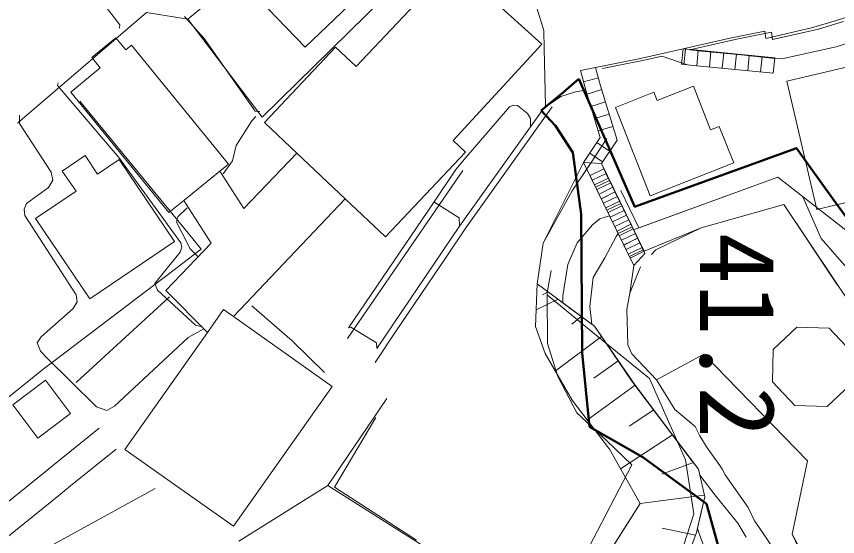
# Model space of a CAD drawing. Units: millimetres on the paper. Extents: x -1 to 831, y -18 to 611.
# Drawn here: x 372.2 to 472.1, y 462 to 525.2 of the extents above; entities that cross this region are included whole.
import ezdxf
from ezdxf.enums import TextEntityAlignment as Align

# ---------------------------------------------------------------- set-up
doc = ezdxf.new("R2010")
doc.units = ezdxf.units.MM
for name, color, linetype, lineweight in [('（基本）対象区域図', 52, 'Continuous', 50), ('（配置）現況', 8, 'Continuous', 9), ('（配置）現況-地物', 8, 'Continuous', 9), ('（配置）現況-文字', 8, 'Continuous', 9), ('（配置）現況-法表示', 8, 'Continuous', 18), ('（配置）計画-コンタ・法表示', 8, 'Continuous', 9), ('（配置）計画-既存表記', 8, 'Continuous', 18)]:
    doc.layers.add(name, color=color, linetype=linetype, lineweight=lineweight)
doc.styles.add('ＭＳ ゴシック', font='')
doc.styles.get('ＭＳ ゴシック').set_extended_font_data('MS Gothic')

msp = doc.modelspace()

# ---------------------------------------------------------------- linework, layer by layer
at = {"layer": '（基本）対象区域図'}
for p, q in [((438.793, 515.992), (440.654, 517.591)), ((440.654, 517.591), (447.4, 502.23)), ((436.063, 513.767), (438.793, 515.992)), ((437.806, 511.914), (436.063, 513.767)), ((439.92, 508.66), (437.806, 511.914)), ((440.929, 501.165), (439.92, 508.66)), ((447.4, 502.23), (447.433, 502.04)), ((441.046, 484.282), (440.929, 501.165)), ((441.936, 475.282), (441.046, 484.282)), ((448.45, 471.63), (441.936, 475.282)), ((456.176, 465.94), (448.45, 471.63)), ((460.416, 450.808), (456.176, 465.94))]:
    msp.add_line(p, q, dxfattribs=at)
msp.add_lwpolyline([(447.433, 502.04), (467.132, 509.2), (471.545, 503.028), (474, 499.711)], dxfattribs=at)
at = {"layer": '（配置）現況'}
for p, q in [((425.272, 538.606), (407.347, 521.443)), ((378.347, 532.631), (384.784, 524.168)), ((413.572, 519.093), (425.359, 531.606)), ((425.359, 531.606), (436.134, 521.831)), ((407.347, 521.443), (399.672, 529.456)), ((436.384, 523.481), (435.522, 526.243)), ((395.047, 522.518), (392.684, 525.193)), ((468.984, 523.793), (472.022, 524.706)), ((472.022, 524.706), (473.397, 525.156)), ((384.784, 524.168), (384.772, 523.781)), ((463.397, 522.531), (468.984, 523.793)), ((436.384, 523.481), (436.434, 521.281)), ((459.222, 522.606), (463.284, 523.406)), ((463.284, 523.406), (463.397, 522.531)), ((381.384, 520.193), (384.309, 522.606)), ((384.309, 522.606), (385.522, 521.118)), ((385.522, 521.118), (386.234, 521.706)), ((386.234, 521.706), (398.022, 507.243)), ((401.247, 513.668), (395.047, 522.518)), ((436.134, 521.831), (425.359, 510.131)), ((453.347, 521.268), (459.222, 522.606)), ((402.409, 512.293), (411.059, 521.468)), ((411.059, 521.468), (413.572, 519.093)), ((436.434, 521.281), (436.597, 514.331)), ((449.934, 520.493), (453.347, 521.268)), ((453.159, 519.393), (453.347, 521.268)), ((454.734, 521.118), (453.347, 521.268)), ((453.434, 519.368), (453.622, 521.231)), ((459.172, 520.681), (454.734, 521.118)), ((454.997, 519.206), (455.184, 521.068)), ((456.547, 519.056), (456.722, 520.918)), ((458.109, 518.906), (458.284, 520.768)), ((463.684, 520.231), (459.172, 520.681)), ((382.409, 518.931), (381.384, 520.193)), ((442.697, 518.981), (446.347, 519.718)), ((446.347, 519.718), (447.972, 520.056)), ((447.972, 520.056), (449.934, 520.493)), ((459.647, 518.743), (459.847, 520.618)), ((461.209, 518.593), (461.397, 520.456)), ((462.772, 518.431), (462.947, 520.306)), ((464.509, 520.156), (463.684, 520.231)), ((464.309, 518.281), (464.509, 520.156)), ((465.947, 517.331), (477.822, 520.131)), ((378.822, 516.006), (382.409, 518.931)), ((440.859, 518.606), (442.697, 518.981)), ((440.859, 518.606), (442.697, 518.981)), ((442.697, 518.981), (443.284, 516.756)), ((454.622, 519.243), (453.159, 519.393)), ((464.309, 518.281), (454.622, 519.243)), ((441.497, 516.243), (440.859, 518.606)), ((441.497, 516.243), (440.859, 518.606)), ((441.209, 517.256), (443.034, 517.743)), ((377.284, 517.131), (377.222, 516.781)), ((377.222, 516.781), (384.684, 508.043)), ((443.284, 516.756), (445.297, 510.168)), ((450.184, 514.968), (454.597, 516.706)), ((454.597, 516.706), (456.684, 511.418)), ((469.622, 501.743), (465.947, 517.331)), ((390.772, 501.356), (378.822, 516.006)), ((438.447, 515.456), (440.247, 516.043)), ((440.247, 516.043), (441.497, 516.243)), ((443.247, 510.468), (441.497, 516.243)), ((441.647, 515.756), (443.434, 516.293)), ((445.097, 514.131), (449.784, 515.981)), ((449.784, 515.981), (450.184, 514.968)), ((437.172, 514.556), (438.447, 515.456)), ((442.097, 514.256), (443.884, 514.818)), ((401.834, 513.656), (401.247, 513.668)), ((426.947, 508.093), (432.209, 514.193)), ((432.209, 514.193), (432.697, 514.393)), ((432.697, 514.393), (433.172, 514.356)), ((433.172, 514.356), (434.397, 513.406)), ((436.597, 514.331), (434.772, 511.793)), ((436.597, 514.331), (437.172, 514.556)), ((449.334, 503.381), (445.097, 514.131)), ((372.597, 513.206), (372.584, 512.168)), ((401.334, 513.043), (400.847, 512.518)), ((434.397, 513.406), (434.759, 512.768)), ((434.759, 512.768), (434.772, 511.793)), ((442.547, 512.768), (444.334, 513.306)), ((372.584, 512.168), (376.434, 506.243)), ((400.847, 512.518), (398.959, 509.506)), ((406.334, 508.593), (402.409, 512.293)), ((434.772, 511.793), (426.122, 499.718)), ((443.009, 511.268), (444.797, 511.806)), ((456.684, 511.418), (457.747, 511.831)), ((457.747, 511.831), (459.497, 507.406)), ((425.359, 510.131), (426.872, 508.706)), ((441.234, 507.456), (443.247, 510.468)), ((442.847, 509.868), (444.397, 508.818)), ((445.297, 510.168), (443.397, 507.318)), ((398.959, 509.506), (398.522, 507.656)), ((426.872, 508.706), (417.122, 498.393)), ((377.772, 506.393), (380.559, 508.281)), ((380.559, 508.281), (382.084, 506.018)), ((382.084, 506.018), (384.722, 507.793)), ((384.684, 508.043), (392.234, 497.681)), ((384.722, 507.793), (391.459, 497.843)), ((398.522, 507.656), (397.384, 506.043)), ((399.897, 501.831), (406.334, 508.593)), ((412.234, 503.031), (406.334, 508.593)), ((406.334, 508.593), (412.234, 503.031)), ((425.697, 506.606), (426.947, 508.093)), ((441.972, 508.568), (443.534, 507.518)), ((398.022, 507.243), (396.972, 506.393)), ((441.234, 507.456), (443.397, 507.318)), ((442.334, 505.218), (441.234, 507.456)), ((443.397, 507.318), (443.997, 506.068)), ((459.497, 507.406), (449.334, 503.381)), ((376.434, 506.243), (376.634, 505.293)), ((379.472, 503.968), (377.772, 506.393)), ((396.972, 506.393), (392.584, 502.831)), ((392.584, 502.831), (396.972, 506.393)), ((396.972, 506.393), (399.897, 501.831)), ((422.959, 502.518), (425.697, 506.606)), ((443.997, 506.068), (444.922, 504.168)), ((376.634, 505.293), (376.134, 504.393)), ((444.397, 500.956), (442.334, 505.218)), ((376.134, 504.393), (373.434, 502.443)), ((374.534, 500.643), (379.472, 503.968)), ((444.922, 504.168), (447.122, 499.631)), ((481.497, 504.543), (469.622, 501.743)), ((392.584, 502.831), (390.772, 501.356)), ((395.897, 497.631), (392.584, 502.831)), ((412.234, 503.031), (398.622, 488.706)), ((417.122, 498.393), (412.234, 503.031)), ((373.434, 502.443), (373.134, 501.781)), ((373.134, 501.781), (373.234, 500.981)), ((392.997, 501.943), (391.834, 500.843)), ((412.622, 487.343), (422.959, 502.518)), ((422.959, 502.518), (423.147, 502.568)), ((423.147, 502.568), (426.097, 500.706)), ((373.234, 500.981), (379.484, 491.331)), ((381.159, 490.868), (374.534, 500.643)), ((391.834, 500.843), (391.684, 500.181)), ((426.097, 500.706), (426.122, 499.718)), ((445.447, 498.806), (444.397, 500.956)), ((391.684, 500.181), (392.334, 498.931)), ((426.122, 499.718), (416.084, 484.843)), ((392.334, 498.931), (393.359, 496.956)), ((447.347, 494.906), (445.447, 498.806)), ((447.122, 499.631), (448.684, 496.393)), ((391.459, 497.843), (381.159, 490.868)), ((392.234, 497.681), (392.334, 497.131)), ((390.409, 491.868), (395.897, 497.631)), ((392.334, 497.131), (392.122, 496.531)), ((393.359, 496.956), (393.534, 496.781)), ((393.534, 496.781), (394.272, 496.006)), ((392.122, 496.531), (390.409, 494.406)), ((447.347, 494.906), (448.684, 496.393)), ((390.409, 494.406), (389.059, 492.743)), ((437.272, 494.293), (436.797, 491.606)), ((389.059, 492.743), (389.384, 491.931)), ((389.384, 491.931), (394.022, 487.681)), ((395.459, 486.781), (390.409, 491.868)), ((379.484, 491.331), (379.584, 490.481)), ((436.797, 491.606), (436.784, 491.331)), ((436.784, 491.331), (436.854, 485.418)), ((379.134, 489.681), (375.234, 486.231)), ((379.584, 490.481), (379.134, 489.681)), ((395.459, 486.781), (397.409, 489.556)), ((397.409, 489.556), (395.459, 486.781)), ((397.409, 489.556), (398.622, 488.706)), ((398.622, 488.706), (397.409, 489.556)), ((398.622, 488.706), (410.647, 480.218)), ((394.022, 487.681), (394.647, 487.493)), ((385.409, 472.556), (395.459, 486.781)), ((393.109, 486.156), (395.009, 487.218)), ((394.647, 487.493), (394.709, 487.518)), ((412.622, 487.343), (412.922, 487.406)), ((412.922, 487.406), (416.034, 485.506)), ((464.309, 484.706), (467.172, 487.406)), ((467.172, 487.406), (471.122, 487.293)), ((471.122, 487.293), (473.847, 484.431)), ((375.234, 486.231), (374.734, 485.531)), ((384.147, 477.831), (393.109, 486.156)), ((374.734, 485.531), (375.134, 484.481)), ((416.034, 485.506), (416.084, 484.843)), ((436.854, 485.418), (438.115, 481.426)), ((464.209, 480.756), (464.309, 484.706)), ((375.134, 484.481), (376.084, 483.543)), ((376.084, 483.543), (378.734, 480.906)), ((371.784, 477.981), (375.734, 480.956)), ((375.734, 480.956), (378.772, 476.906)), ((378.734, 480.906), (381.947, 477.718)), ((438.115, 481.426), (440.427, 477.013)), ((466.922, 477.881), (464.209, 480.756)), ((410.647, 480.218), (398.647, 463.206)), ((473.734, 480.481), (470.872, 477.768)), ((417.269, 478.748), (410.122, 468.156)), ((374.822, 473.931), (371.784, 477.981)), ((381.947, 477.718), (383.222, 477.268)), ((383.222, 477.268), (384.147, 477.831)), ((470.872, 477.768), (466.922, 477.881)), ((378.772, 476.906), (374.822, 473.931)), ((440.427, 477.013), (443.999, 473.65)), ((376.609, 470.568), (382.284, 475.156)), ((443.999, 473.65), (447.088, 470.702)), ((378.784, 468.118), (384.334, 472.606)), ((398.647, 463.206), (385.409, 472.556)), ((436.949, 451.223), (447.088, 470.702)), ((363.584, 460.031), (375.697, 469.831)), ((375.697, 469.831), (376.609, 470.568)), ((377.572, 467.131), (378.784, 468.118)), ((399.284, 461.406), (410.122, 468.156)), ((410.122, 468.156), (436.949, 451.223)), ((365.247, 457.168), (377.572, 467.131))]:
    msp.add_line(p, q, dxfattribs=at)
at = {"layer": '（配置）現況-地物'}
for p, q in [((442.022, 505.843), (443.709, 506.668)), ((442.697, 504.443), (444.397, 505.256)), ((443.397, 503.031), (445.072, 503.856)), ((444.072, 501.631), (445.759, 502.443)), ((444.759, 500.218), (446.447, 501.043)), ((445.447, 498.818), (447.122, 499.631)), ((446.122, 497.406), (447.809, 498.231)), ((446.809, 496.006), (448.484, 496.831)), ((436.784, 491.331), (442.347, 486.781)), ((442.347, 486.781), (449.259, 481.168)), ((449.259, 481.168), (453.622, 471.281)), ((453.622, 471.281), (454.647, 464.731)), ((454.647, 464.731), (452.297, 457.568))]:
    msp.add_line(p, q, dxfattribs=at)
at = {"layer": '（配置）現況-法表示'}
for p, q in [((431.248, 541.536), (402.11, 512.961)), ((396.06, 527.361), (393.06, 524.861)), ((388.06, 525.673), (372.348, 512.236)), ((393.06, 524.861), (388.06, 525.673)), ((393.06, 524.861), (402.11, 512.961)), ((469.81, 523.661), (464.223, 522.398)), ((472.848, 524.573), (469.81, 523.661)), ((478.935, 523.698), (471.948, 521.486)), ((464.11, 523.273), (460.048, 522.473)), ((464.223, 522.398), (464.11, 523.273)), ((460.048, 522.473), (454.173, 521.136)), ((455.56, 520.986), (454.173, 521.136)), ((459.998, 520.548), (455.56, 520.986)), ((471.948, 521.486), (465.335, 520.023)), ((448.798, 519.923), (443.523, 518.848)), ((450.76, 520.361), (448.798, 519.923)), ((453.985, 519.261), (450.76, 520.361)), ((464.51, 520.098), (459.998, 520.548)), ((465.335, 520.023), (464.51, 520.098)), ((379.935, 514.886), (393.16, 498.798)), ((437.423, 514.198), (426.898, 499.511)), ((444.073, 510.336), (442.06, 507.323)), ((442.06, 507.323), (439.823, 503.986)), ((423.685, 502.348), (426.523, 506.473)), ((464.848, 505.636), (447.948, 499.498)), ((479.573, 494.236), (464.848, 505.636)), ((439.823, 503.986), (436.298, 497.636)), ((447.948, 499.498), (445.748, 504.036)), ((412.485, 486.023), (423.685, 502.348)), ((465.598, 502.323), (455.548, 499.498)), ((472.148, 492.536), (465.598, 502.323)), ((393.16, 498.798), (394.71, 496.911)), ((426.898, 499.511), (424.573, 496.061)), ((455.548, 499.498), (450.035, 496.811)), ((394.36, 496.648), (391.235, 494.273)), ((394.71, 496.911), (394.36, 496.648)), ((436.298, 497.636), (435.598, 492.698)), ((450.035, 496.811), (449.51, 496.261)), ((424.573, 496.061), (418.26, 486.711)), ((448.173, 494.773), (446.848, 491.536)), ((391.235, 494.273), (376.91, 483.411)), ((435.36, 487.511), (435.598, 492.698)), ((435.598, 492.698), (437.61, 491.198)), ((390.823, 491.098), (379.56, 480.773)), ((437.61, 491.198), (439.56, 489.748)), ((446.848, 491.536), (446.485, 489.573)), ((400.86, 490.023), (405.748, 485.773)), ((439.56, 489.748), (442.573, 487.523)), ((446.485, 489.573), (446.61, 485.286)), ((418.26, 486.711), (415.848, 483.136)), ((436.548, 484.211), (435.36, 487.511)), ((442.573, 487.523), (443.173, 486.648)), ((443.173, 486.648), (447.11, 480.873)), ((405.748, 485.773), (409.685, 481.911)), ((446.61, 485.286), (447.098, 484.161)), ((439.823, 478.561), (436.548, 484.211)), ((447.098, 484.161), (450.085, 481.036)), ((450.085, 481.036), (455.848, 484.148)), ((455.848, 484.148), (468.485, 471.161)), ((376.91, 483.411), (375.623, 482.436)), ((375.623, 482.436), (366.285, 474.923)), ((379.56, 480.773), (379.485, 480.711)), ((447.11, 480.873), (454.448, 471.148)), ((444.373, 472.598), (439.823, 478.561)), ((415.935, 476.423), (410.91, 467.973)), ((448.11, 465.998), (444.373, 472.598)), ((454.448, 471.148), (455.21, 470.136)), ((468.485, 471.161), (466.61, 462.273)), ((455.21, 470.136), (455.973, 466.786)), ((389.085, 467.786), (366.56, 455.486)), ((420.91, 461.511), (410.91, 467.973)), ((455.973, 466.786), (455.473, 464.598)), ((443.023, 457.961), (448.11, 465.998)), ((448.11, 465.998), (443.023, 457.961)), ((455.473, 464.598), (454.973, 462.436)), ((454.973, 462.436), (453.123, 457.436)), ((466.61, 462.273), (473.885, 448.723))]:
    msp.add_line(p, q, dxfattribs=at)
at = {"layer": '（配置）計画-コンタ・法表示'}
for p, q in [((470.134, 498.181), (467.906, 503.268)), ((444.397, 500.956), (443.222, 500.606)), ((442.334, 499.856), (440.434, 497.681)), ((443.222, 500.606), (442.334, 499.856)), ((445.447, 498.806), (445.197, 498.431)), ((440.434, 497.681), (439.309, 495.018)), ((445.197, 498.431), (443.797, 495.843)), ((472.072, 495.981), (470.134, 498.181)), ((443.797, 495.843), (442.409, 493.468)), ((473.909, 493.906), (472.072, 495.981)), ((439.309, 495.018), (438.684, 491.231)), ((442.409, 493.468), (441.997, 489.931)), ((436.923, 491.698), (436.235, 491.361)), ((438.123, 490.823), (435.448, 489.536)), ((438.684, 491.231), (438.716, 490.385)), ((441.997, 489.931), (442.241, 487.77)), ((440.948, 488.723), (439.81, 487.786)), ((443.41, 486.286), (437.785, 482.086)), ((445.435, 483.323), (442.485, 481.223)), ((450.085, 481.036), (452.347, 477.406)), ((447.498, 480.373), (441.698, 476.136)), ((449.76, 477.361), (446.773, 475.373)), ((452.347, 477.406), (454.822, 475.343)), ((454.822, 475.343), (455.384, 474.206)), ((452.035, 474.348), (445.723, 470.211)), ((455.384, 474.206), (456.184, 472.856)), ((456.184, 472.856), (457.822, 470.606)), ((454.585, 470.961), (450.76, 469.536)), ((457.822, 470.606), (458.109, 470.143)), ((458.109, 470.143), (458.472, 469.481)), ((455.373, 469.421), (457.347, 466.818)), ((458.472, 469.481), (461.272, 465.493)), ((455.923, 466.998), (448.11, 465.998)), ((457.347, 466.818), (459.997, 463.606)), ((461.272, 465.493), (462.009, 463.881)), ((462.009, 463.881), (463.047, 462.406)), ((454.848, 462.136), (450.785, 462.986)), ((455.102, 462.999), (455.222, 462.543)), ((459.997, 463.606), (461.022, 461.906)), ((455.222, 462.543), (456.322, 459.606)), ((463.047, 462.406), (468.159, 454.943))]:
    msp.add_line(p, q, dxfattribs=at)
at = {"layer": '（配置）計画-既存表記'}
for p, q in [((436.298, 497.636), (441.234, 507.456)), ((441.234, 507.456), (446.899, 495.826)), ((443.397, 507.318), (441.234, 507.456)), ((443.709, 506.668), (442.019, 505.845)), ((448.59, 496.648), (443.397, 507.318)), ((443.983, 506.106), (442.293, 505.283)), ((464.848, 505.636), (447.314, 499.268)), ((479.573, 494.236), (464.848, 505.636)), ((444.256, 505.544), (442.566, 504.721)), ((444.53, 504.982), (442.84, 504.159)), ((444.804, 504.421), (443.114, 503.597)), ((445.077, 503.859), (443.387, 503.035)), ((445.351, 503.297), (443.661, 502.474)), ((445.625, 502.735), (443.935, 501.912)), ((445.898, 502.173), (444.209, 501.35)), ((465.598, 502.323), (475.76, 487.123)), ((446.172, 501.611), (444.482, 500.788)), ((446.446, 501.049), (444.756, 500.226)), ((446.72, 500.487), (445.03, 499.664)), ((446.993, 499.925), (445.303, 499.102)), ((447.267, 499.364), (445.577, 498.54)), ((447.541, 498.802), (445.851, 497.979)), ((447.814, 498.24), (446.125, 497.417)), ((448.088, 497.678), (446.398, 496.855)), ((435.598, 492.698), (436.298, 497.636)), ((448.362, 497.116), (446.672, 496.293)), ((448.59, 496.648), (446.899, 495.826)), ((446.899, 495.826), (447.347, 494.906)), ((446.848, 491.536), (447.347, 494.906)), ((446.485, 489.573), (446.848, 491.536)), ((446.61, 485.286), (446.485, 489.573)), ((447.098, 484.161), (446.61, 485.286)), ((450.085, 481.036), (447.098, 484.161)), ((455.848, 484.148), (450.085, 481.036)), ((468.485, 471.161), (455.848, 484.148)), ((466.61, 462.273), (468.485, 471.161)), ((473.059, 448.856), (466.61, 462.273))]:
    msp.add_line(p, q, dxfattribs=at)
for points in [[(448.59, 496.648), (455.548, 499.498), (465.598, 502.323)], [(438.173, 450.323), (448.11, 465.998), (444.373, 472.598), (439.823, 478.561), (436.548, 484.211), (435.36, 487.511), (435.598, 492.698), (442.573, 487.523), (447.498, 480.373), (452.034, 474.348), (455.21, 470.136), (455.973, 466.786), (454.973, 462.436), (452.435, 455.598)]]:
    msp.add_lwpolyline(points, dxfattribs=at)

# ---------------------------------------------------------------- texts
at = {"layer": '（配置）現況-文字', "style": 'ＭＳ ゴシック'}
msp.add_text('41.2', height=9.164, rotation=270, dxfattribs=at).set_placement((452.659, 498.906), align=Align.BOTTOM_LEFT)

doc.saveas('drawing.dxf')
